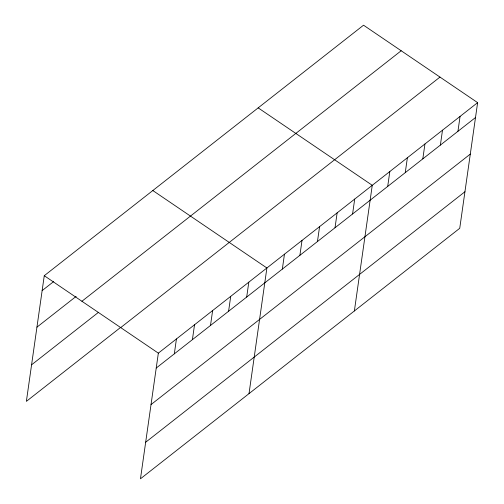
<?xml version="1.0" encoding="UTF-8"?>
<svg xmlns="http://www.w3.org/2000/svg" width="504" height="504" viewBox="0 0 504 504"><rect width="100%" height="100%" fill="white"/><g stroke="black" fill="none" stroke-linecap="round" stroke-linejoin="round"><path stroke-width="0.76" d="M477.622 102.64L158.344 353.146L140.465 478.8L459.736 228.293L477.622 102.64L363.535 25.2L44.264 275.707L26.378 401.36L120.462 327.543M174.321 353.846L176.438 338.953M192.408 339.652L194.531 324.759M210.502 325.458L212.625 310.558M228.596 311.258L230.712 296.365M246.689 297.064L248.806 282.171M249.014 393.624L266.899 267.977L152.819 190.537M282.341 269.092L284.458 254.199M299.899 255.314L302.022 240.421M317.457 241.536L319.58 226.643M335.021 227.758L337.138 212.864M352.579 213.979L354.703 199.086M354.375 310.962L372.261 185.308L258.174 107.869M387.702 186.423L389.819 171.53M405.26 172.645L407.377 157.752M422.818 158.867L424.941 143.974M440.383 145.089L442.499 130.196M457.941 131.311L460.058 116.418M42.141 290.606L53.6 281.616M36.943 327.153L76.142 296.396M81.913 301.266L401.184 50.753M31.582 364.814L98.526 312.291M120.695 327.594L439.973 77.087M156.227 368.04L475.499 117.533M151.024 404.592L470.301 154.085M145.662 442.247L464.94 191.741M44.264 275.707L158.344 353.146"/></g></svg>
